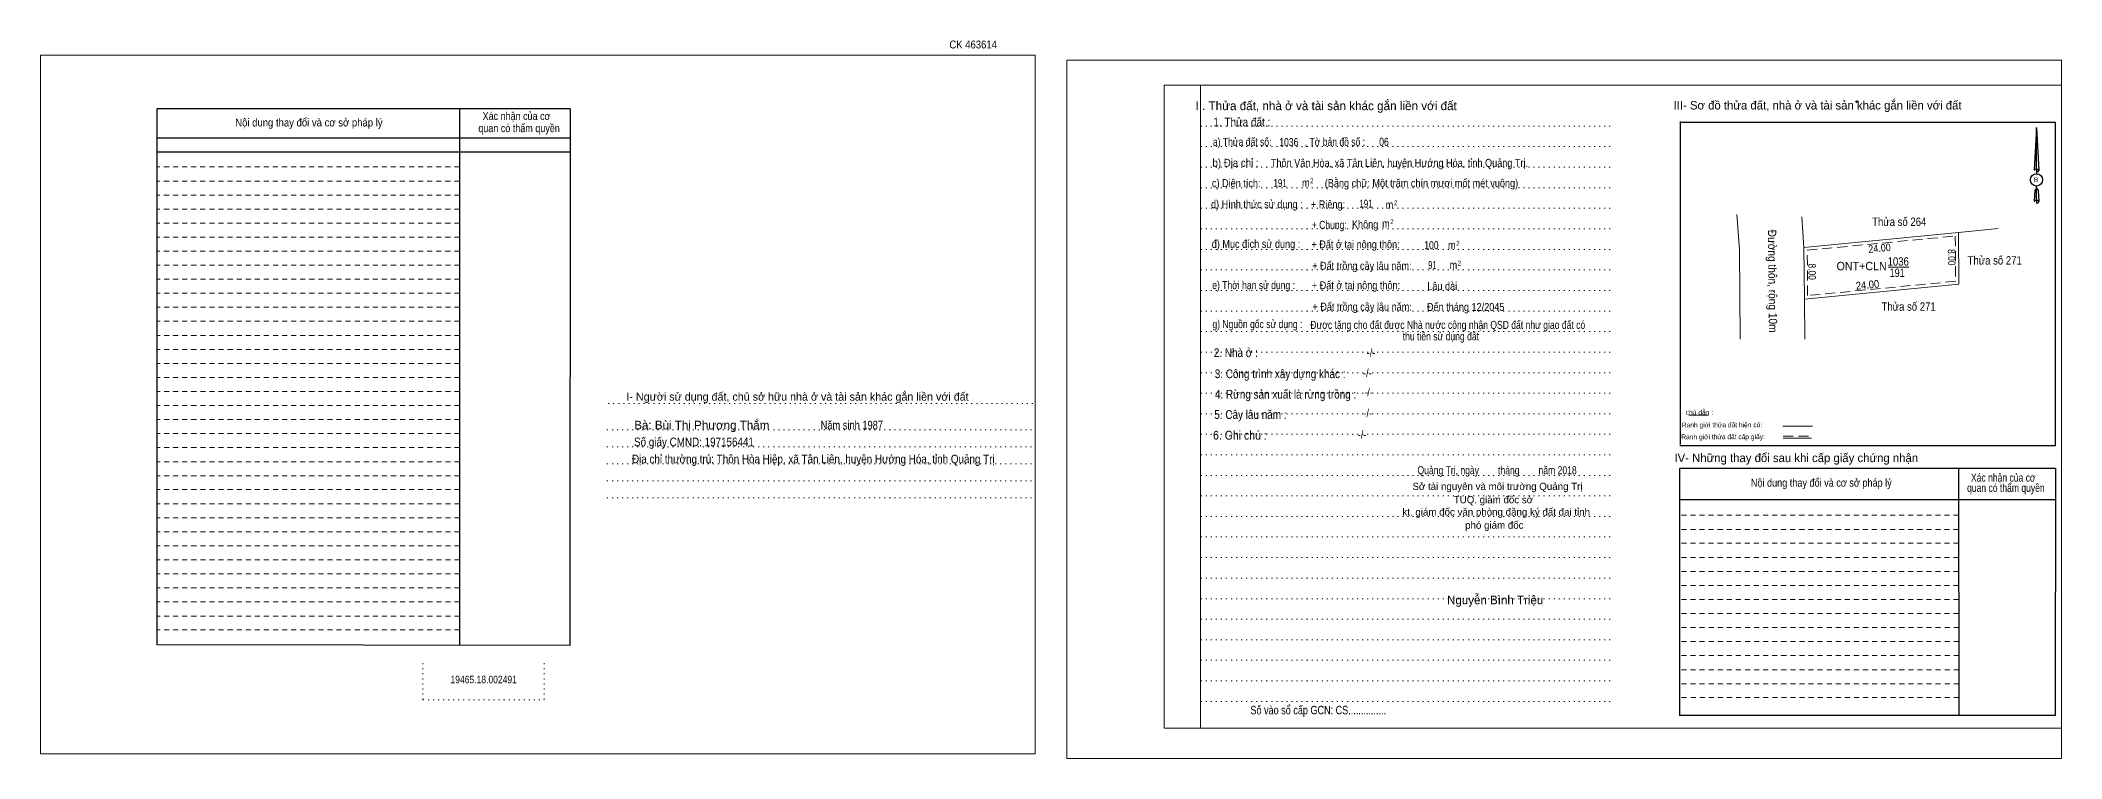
# Model space of a CAD drawing. Header units: metres. Extents: x 549166 to 549875, y 1838421 to 1838574.
# Drawn here: x 549562.4 to 549875.1, y 1838437.8 to 1838548.9 of the extents above; entities that cross this region are included whole.
import ezdxf
from ezdxf.enums import TextEntityAlignment as Align

# ---------------------------------------------------------------- set-up
doc = ezdxf.new("R2010")
doc.units = ezdxf.units.M
doc.header["$LTSCALE"] = 0.52
doc.header["$PDMODE"] = 32
doc.header["$PDSIZE"] = 0.26
for name, pattern in [('DOTTED', [1.5, 0.3, -1.2]), ('MEDIUM_DASHED', [4.5, 3, -1.5]), ('SHORT_DASHED', [2.7, 1.5, -1.2])]:
    doc.linetypes.add(name, pattern=pattern)
for name, color, linetype, lineweight in [('1', 7, 'Continuous', 13), ('10', 7, 'Continuous', 13), ('18', 7, 'Continuous', 25), ('2', 7, 'SHORT_DASHED', 13), ('28', 7, 'Continuous', 25), ('55', 7, 'Continuous', 13), ('8', 7, 'Continuous', 13)]:
    doc.layers.add(name, color=color, linetype=linetype, lineweight=lineweight)
for name, color, linetype in [('11', 7, 'Continuous'), ('13', 7, 'Continuous'), ('40', 7, 'Continuous'), ('9', 7, 'Continuous')]:
    doc.layers.add(name, color=color, linetype=linetype)

msp = doc.modelspace()

# ---------------------------------------------------------------- linework, layer by layer
at = {"layer": '1'}
for p, q in [((549736.23, 1838541.93), (549875.05, 1838541.93)), ((549736.23, 1838541.93), (549736.23, 1838442.55)), ((549875.05, 1838541.93), (549875.05, 1838441.71)), ((549736.23, 1838442.55), (549875.05, 1838442.55))]:
    msp.add_line(p, q, dxfattribs=at)
at = {"layer": '1', "linetype": 'DOTTED'}
for p, q in [((549741.85, 1838541.93), (549741.85, 1838442.55)), ((549741.85, 1838541.93), (549741.85, 1838442.55)), ((549741.89, 1838535.63), (549805.31, 1838535.63)), ((549741.89, 1838532.45), (549805.31, 1838532.45)), ((549741.89, 1838529.27), (549805.31, 1838529.27)), ((549741.89, 1838526.09), (549805.31, 1838526.09)), ((549741.89, 1838522.91), (549805.31, 1838522.91)), ((549741.89, 1838519.73), (549805.31, 1838519.73)), ((549741.89, 1838516.55), (549805.31, 1838516.55)), ((549741.89, 1838513.39), (549805.31, 1838513.39)), ((549741.89, 1838510.19), (549805.31, 1838510.19)), ((549741.89, 1838507.03), (549805.31, 1838507.03)), ((549741.89, 1838503.85), (549805.31, 1838503.85)), ((549741.89, 1838500.67), (549805.31, 1838500.67)), ((549741.89, 1838497.49), (549805.31, 1838497.49)), ((549741.89, 1838494.33), (549805.31, 1838494.33)), ((549650.23, 1838492.71), (549716.27, 1838492.71)), ((549741.89, 1838491.15), (549805.31, 1838491.15)), ((549650.03, 1838488.65), (549716.05, 1838488.65)), ((549741.89, 1838487.97), (549805.31, 1838487.97)), ((549650.03, 1838486.03), (549716.05, 1838486.03)), ((549741.89, 1838484.79), (549805.31, 1838484.79)), ((549650.03, 1838483.41), (549716.05, 1838483.41)), ((549741.89, 1838481.61), (549805.31, 1838481.61)), ((549650.03, 1838480.79), (549716.05, 1838480.79)), ((549741.89, 1838478.45), (549805.31, 1838478.45)), ((549650.03, 1838478.15), (549716.05, 1838478.15)), ((549741.89, 1838475.27), (549805.31, 1838475.27)), ((549741.89, 1838472.09), (549805.31, 1838472.09)), ((549741.89, 1838468.91), (549805.31, 1838468.91)), ((549741.89, 1838465.73), (549805.31, 1838465.73)), ((549741.89, 1838462.55), (549805.31, 1838462.55)), ((549741.89, 1838459.37), (549805.31, 1838459.37)), ((549741.89, 1838456.19), (549805.31, 1838456.19)), ((549621.57, 1838452.57), (549621.57, 1838446.93)), ((549640.31, 1838452.57), (549640.31, 1838446.93)), ((549741.89, 1838453.03), (549805.31, 1838453.03)), ((549741.89, 1838449.85), (549805.31, 1838449.85)), ((549621.57, 1838446.93), (549640.31, 1838446.93)), ((549741.89, 1838446.67), (549805.31, 1838446.67))]:
    msp.add_line(p, q, dxfattribs=at)
at = {"layer": '1'}
for points in [[(549562.39, 1838438.57), (549716.29, 1838438.57), (549716.29, 1838546.57), (549562.39, 1838546.57)], [(549562.39, 1838546.57), (549716.29, 1838546.57), (549716.29, 1838438.57), (549562.39, 1838438.57)], [(549562.39, 1838438.57), (549716.29, 1838438.57), (549716.29, 1838546.57), (549562.39, 1838546.57)], [(549721.15, 1838437.83), (549875.05, 1838437.83), (549875.05, 1838545.83), (549721.15, 1838545.83)], [(549741.85, 1838541.93), (549875.05, 1838541.93), (549875.05, 1838442.55), (549741.85, 1838442.55)]]:
    msp.add_lwpolyline(points, close=True, dxfattribs=at)
at = {"layer": '18'}
for p, q in [((549871.15, 1838535.39), (549871.51, 1838528.77)), ((549871.15, 1838535.39), (549871.51, 1838528.77)), ((549871.15, 1838535.39), (549871.51, 1838528.77)), ((549870.87, 1838529.81), (549870.81, 1838528.79)), ((549871.15, 1838528.99), (549871.15, 1838528.73)), ((549871.15, 1838528.73), (549871.15, 1838528.55)), ((549871.15, 1838528.55), (549871.15, 1838528.29)), ((549871.15, 1838528.55), (549871.15, 1838528.29)), ((549871.15, 1838528.55), (549871.15, 1838528.29)), ((549871.51, 1838528.77), (549871.51, 1838528.79)), ((549871.15, 1838526.05), (549871.15, 1838526.35)), ((549871.15, 1838526.05), (549871.15, 1838526.35)), ((549871.15, 1838526.05), (549871.15, 1838526.35)), ((549871.15, 1838526.05), (549871.43, 1838525.69)), ((549871.15, 1838526.05), (549871.43, 1838525.69)), ((549871.15, 1838526.05), (549871.43, 1838525.69)), ((549871.43, 1838525.69), (549871.51, 1838523.95)), ((549871.43, 1838525.69), (549871.51, 1838523.95)), ((549871.43, 1838525.69), (549871.51, 1838523.95)), ((549871.15, 1838524.17), (549871.15, 1838523.93)), ((549871.15, 1838523.93), (549871.15, 1838523.73)), ((549871.51, 1838523.95), (549871.51, 1838523.97))]:
    msp.add_line(p, q, dxfattribs=at)
for points in [[(549871.15, 1838528.99), (549871.15, 1838535.39), (549870.87, 1838529.81)], [(549871.15, 1838524.17), (549871.15, 1838526.05), (549870.91, 1838525.69), (549870.87, 1838524.99), (549870.81, 1838523.97)]]:
    msp.add_lwpolyline(points, dxfattribs=at)
for centre, start_param, end_param in [((549871.17, 1838528.75), 1.570796, 3.074452), ((549871.17, 1838528.75), 0.067141, 1.570796), ((549871.17, 1838528.75), 4.712389, 6.283185), ((549871.17, 1838523.94), 2.491069, 3.074278), ((549871.17, 1838523.94), 1.570796, 2.491069), ((549871.17, 1838523.94), 0.067141, 1.570796), ((549871.17, 1838523.94), 4.712389, 6.283185)]:
    msp.add_ellipse(centre, major_axis=(0.34, 0), ratio=0.655448, start_param=start_param, end_param=end_param, dxfattribs=at)
msp.add_ellipse((549871.17, 1838527.3), major_axis=(0, 0.943), ratio=0.983453, dxfattribs=at)
at = {"layer": '2', "linetype": 'Continuous', "lineweight": 25}
for p, q in [((549644.33, 1838538.29), (549580.39, 1838538.29)), ((549580.39, 1838538.29), (549580.39, 1838455.41)), ((549627.21, 1838538.29), (549627.23, 1838455.35)), ((549644.33, 1838533.77), (549580.47, 1838533.77)), ((549644.33, 1838531.61), (549580.47, 1838531.61))]:
    msp.add_line(p, q, dxfattribs=at)
at = {"layer": '2'}
for p, q in [((549627.21, 1838529.31), (549580.37, 1838529.31)), ((549627.21, 1838527.13), (549580.37, 1838527.13)), ((549627.21, 1838527.13), (549580.39, 1838527.13)), ((549627.21, 1838524.95), (549580.39, 1838524.95)), ((549627.21, 1838522.79), (549580.39, 1838522.79)), ((549627.21, 1838520.63), (549580.39, 1838520.63)), ((549627.21, 1838518.45), (549580.39, 1838518.45)), ((549627.21, 1838516.29), (549580.39, 1838516.29)), ((549627.23, 1838514.11), (549580.39, 1838514.11)), ((549627.23, 1838511.95), (549580.39, 1838511.95)), ((549627.23, 1838509.77), (549580.39, 1838509.77)), ((549627.23, 1838507.61), (549580.39, 1838507.61)), ((549627.23, 1838505.45), (549580.39, 1838505.45)), ((549627.23, 1838503.27), (549580.39, 1838503.27)), ((549627.23, 1838501.09), (549580.39, 1838501.09)), ((549627.23, 1838498.93), (549580.39, 1838498.93)), ((549627.23, 1838496.75), (549580.39, 1838496.75)), ((549627.23, 1838494.59), (549580.39, 1838494.59)), ((549627.23, 1838492.43), (549580.39, 1838492.43)), ((549627.23, 1838490.25), (549580.39, 1838490.25)), ((549627.23, 1838488.09), (549580.39, 1838488.09)), ((549627.23, 1838485.91), (549580.39, 1838485.91)), ((549627.23, 1838483.73), (549580.39, 1838483.73)), ((549627.23, 1838481.57), (549580.39, 1838481.57)), ((549627.23, 1838479.41), (549580.39, 1838479.41)), ((549627.23, 1838477.23), (549580.39, 1838477.23)), ((549627.23, 1838475.07), (549580.39, 1838475.07)), ((549627.23, 1838472.89), (549580.39, 1838472.89)), ((549859.13, 1838473.27), (549815.95, 1838473.27)), ((549627.23, 1838470.73), (549580.39, 1838470.73)), ((549859.13, 1838471.11), (549815.95, 1838471.11)), ((549627.23, 1838468.55), (549580.39, 1838468.55)), ((549627.23, 1838466.39), (549580.39, 1838466.39)), ((549859.13, 1838468.93), (549815.95, 1838468.93)), ((549859.13, 1838466.75), (549815.95, 1838466.75)), ((549627.23, 1838464.23), (549580.39, 1838464.23)), ((549859.13, 1838464.59), (549815.95, 1838464.59)), ((549627.23, 1838462.05), (549580.39, 1838462.05)), ((549627.23, 1838459.87), (549580.39, 1838459.87)), ((549859.13, 1838462.43), (549815.95, 1838462.43)), ((549859.13, 1838460.25), (549815.95, 1838460.25)), ((549627.23, 1838457.71), (549580.39, 1838457.71)), ((549859.15, 1838458.09), (549815.95, 1838458.09)), ((549859.15, 1838455.91), (549815.95, 1838455.91)), ((549859.15, 1838453.75), (549815.95, 1838453.75)), ((549859.15, 1838451.57), (549815.95, 1838451.57)), ((549859.15, 1838449.41), (549815.95, 1838449.41)), ((549859.17, 1838447.25), (549815.95, 1838447.25))]:
    msp.add_line(p, q, dxfattribs=at)
at = {"layer": '2', "linetype": 'Continuous', "lineweight": 25}
msp.add_lwpolyline([(549644.33, 1838538.29), (549644.31, 1838455.31), (549580.39, 1838455.41)], dxfattribs=at)
at = {"layer": '28'}
for p, q in [((549816.05, 1838536.35), (549816.05, 1838486.37)), ((549874.13, 1838486.19), (549815.99, 1838486.19)), ((549859.13, 1838482.67), (549859.17, 1838444.51)), ((549874.09, 1838482.67), (549874.07, 1838444.51)), ((549874.07, 1838477.83), (549815.95, 1838477.83)), ((549874.07, 1838444.51), (549815.95, 1838444.51))]:
    msp.add_line(p, q, dxfattribs=at)
at = {"layer": '28', "linetype": 'SHORT_DASHED', "lineweight": 13}
msp.add_line((549859.13, 1838475.45), (549815.95, 1838475.45), dxfattribs=at)
at = {"layer": '28'}
for points in [[(549874.13, 1838486.19), (549874.13, 1838536.17), (549815.99, 1838536.17)], [(549874.09, 1838482.67), (549815.95, 1838482.67), (549815.95, 1838444.51)]]:
    msp.add_lwpolyline(points, dxfattribs=at)
msp.add_point((549843.35, 1838539.41), dxfattribs=at)
at = {"layer": '55'}
for p, q in [((549817.41, 1838490.91), (549820.45, 1838490.95)), ((549831.95, 1838489.21), (549836.53, 1838489.21)), ((549831.99, 1838487.35), (549836.39, 1838487.35)), ((549831.99, 1838487.35), (549836.39, 1838487.35))]:
    msp.add_line(p, q, dxfattribs=at)
at = {"layer": '55', "linetype": 'MEDIUM_DASHED'}
msp.add_line((549831.99, 1838487.69), (549836.49, 1838487.69), dxfattribs=at)
at = {"layer": '8'}
for p, q in [((549825.21, 1838516.55), (549824.83, 1838521.97)), ((549835.2, 1838516.87), (549834.87, 1838521.61)), ((549835.2, 1838516.87), (549859.09, 1838519.18)), ((549859.09, 1838519.18), (549865.24, 1838519.77)), ((549859.09, 1838519.18), (549859.17, 1838511.18)), ((549825.34, 1838502.7), (549825.21, 1838516.55)), ((549835.28, 1838508.87), (549835.2, 1838516.87)), ((549848.2, 1838513.82), (549851.46, 1838513.82)), ((549835.28, 1838508.87), (549859.17, 1838511.18)), ((549835.33, 1838502.7), (549835.28, 1838508.87))]:
    msp.add_line(p, q, dxfattribs=at)
at = {"layer": '8', "linetype": 'MEDIUM_DASHED'}
msp.add_lwpolyline([(549858.6, 1838518.63), (549858.67, 1838511.63), (549835.77, 1838509.42), (549835.7, 1838516.42)], close=True, dxfattribs=at)

# ---------------------------------------------------------------- texts
at = {"layer": '10'}
for s, height, p in [('TUQ. giám đốc sở', 1.125, (549787.16, 1838477.3)), ('kt. giám đốc văn phòng đăng ký đất đai tỉnh', 1.125, (549787.59, 1838475.4)), ('phó giám đốc', 1.125, (549787.3, 1838473.36)), ('Nguyễn Bình Triệu', 1.335, (549787.43, 1838461.69))]:
    msp.add_text(s, height=height, dxfattribs=at).set_placement(p, align=Align.CENTER)
at = {"layer": '11', "width": 0.8}
msp.add_text('06', height=1.24, dxfattribs=at).set_placement((549770.23, 1838532.57), align=Align.CENTER)
at = {"layer": '13', "width": 0.8}
for s, p in [('Được tặng cho đất được Nhà nước công nhận QSD đất như giao đất có', (549780.1, 1838504.27)), ('thu tiền sử dụng đất', (549779.03, 1838502.5))]:
    msp.add_text(s, height=1.24, dxfattribs=at).set_placement(p, align=Align.CENTER)
at = {"layer": '18'}
for s, height, p in [('II. Thửa đất, nhà ở và tài sản khác gắn liền với đất', 1.35, (549761.29, 1838538.09)), ('Sở tài nguyên và môi trường Quảng Trị', 1.125, (549787.79, 1838479.35))]:
    msp.add_text(s, height=height, dxfattribs=at).set_placement(p, align=Align.CENTER)
for s, height, width, p in [('1. Thửa đất :', 1.35, 0.85, (549748.24, 1838535.57)), ('a) Thửa đất số:              , Tờ bản đồ số : ', 1.238, 0.8, (549755.72, 1838532.57)), ('1036', 1.24, 0.8, (549755.51, 1838532.53)), ('b) Địa chỉ : ', 1.238, 0.9, (549747.47, 1838529.33)), (' Thôn Vân Hòa, xã Tân Liên, huyện Hướng Hóa, tỉnh Quảng Trị.', 1.24, 0.85, (549772.43, 1838529.31)), ('c) Diện tích: ', 1.24, 0.85, (549747.57, 1838526.19)), ('191', 1.24, 0.75, (549754.17, 1838526.2)), (' m', 1.238, 0.85, (549757.95, 1838526.25)), ('2', 0.75, 0.75, (549759.06, 1838526.79)), ('(Bằng chữ: Một trăm chín mươi mốt mét vuông)', 1.24, 0.85, (549776.03, 1838526.19)), ('B', 0.75, 0.9, (549871.11, 1838526.96)), ('d) Hình thức sử dụng :', 1.238, 0.85, (549750.56, 1838522.93)), ('+ Riêng: ', 1.238, 0.85, (549761.77, 1838522.91)), ('191', 1.24, 0.75, (549767.45, 1838523.01)), (' m', 1.238, 0.85, (549770.89, 1838522.85)), ('2', 0.75, 0.75, (549772.03, 1838523.39)), ('       + Chung:', 1.238, 0.8, (549760.48, 1838519.73)), ('Không', 1.238, 0.85, (549767.31, 1838519.81)), (' m', 1.238, 0.85, (549770.33, 1838519.93)), ('2', 0.75, 0.75, (549771.46, 1838520.47)), ('đ) Mục đích sử dụng :', 1.238, 0.85, (549750.43, 1838516.79)), ('+ Đất ở tại nông thôn:', 1.24, 0.85, (549765.83, 1838516.72)), ('100', 1.24, 0.8, (549777.57, 1838516.59)), (' m', 1.238, 0.85, (549780.53, 1838516.61)), ('2', 0.75, 0.75, (549781.67, 1838517.13)), ('+ Đất trồng cây lâu năm:', 1.238, 0.85, (549766.81, 1838513.41)), ('91', 1.24, 0.7, (549777.71, 1838513.52)), (' m', 1.238, 0.85, (549780.77, 1838513.54)), ('2', 0.75, 0.75, (549781.91, 1838514.06)), ('e) Thời hạn sử dụng :', 1.238, 0.8, (549750.06, 1838510.41)), ('+ Đất ở tại nông thôn:', 1.24, 0.85, (549765.9, 1838510.39)), ('Lâu dài', 1.24, 0.85, (549779.24, 1838510.27)), ('+ Đất trồng cây lâu năm:', 1.238, 0.85, (549766.85, 1838507.08)), ('Đến tháng 12/2045', 1.24, 0.85, (549782.87, 1838507.04)), ('g) Nguồn gốc sử dụng :', 1.238, 0.8, (549750.65, 1838504.39)), ('2. Nhà ở :', 1.35, 0.85, (549747.31, 1838499.91)), ('3. Công trình xây dựng khác :', 1.35, 0.85, (549754.16, 1838496.65)), ('4. Rừng sản xuất là rừng trồng :', 1.35, 0.85, (549755.01, 1838493.49)), ('5. Cây lâu năm :', 1.35, 0.85, (549749.57, 1838490.35)), ('6. Ghi chú :', 1.35, 0.9, (549747.94, 1838487.15)), ('Quảng Trị, ngày        tháng        năm 2018', 1.24, 0.8, (549787.73, 1838481.79)), ('19465.18.002491', 1.16, 0.85, (549630.96, 1838449.47)), ('Số vào sổ cấp GCN: CS...............', 1.312, 0.8, (549760.06, 1838444.67))]:
    msp.add_text(s, height=height, dxfattribs=dict(at, width=width)).set_placement(p, align=Align.CENTER)
at = {"layer": '2'}
for s, width, p in [('Xác nhận của cơ', 0.85, (549636.04, 1838536.57)), ('Xác nhận của cơ', 0.85, (549636.04, 1838536.57)), ('Nội dung thay đổi và cơ sở pháp lý', 0.9, (549603.92, 1838535.57)), ('Nội dung thay đổi và cơ sở pháp lý', 0.9, (549603.92, 1838535.57)), (' quan có thẩm quyền', 0.85, (549636.24, 1838534.69)), (' quan có thẩm quyền', 0.85, (549636.24, 1838534.69))]:
    msp.add_text(s, height=1.223, dxfattribs=dict(at, width=width)).set_placement(p, align=Align.CENTER)
at = {"layer": '28'}
for s, height, p in [('III- Sơ đồ thửa đất, nhà ở và tài sản khác gắn liền với đất', 1.313, (549837.3, 1838538.19)), ('I- Người sử dụng đất, chủ sở hữu nhà ở và tài sản khác gắn liền với đất', 1.24, (549679.51, 1838493.17)), ('IV- Những thay đổi sau khi cấp giấy chứng nhận', 1.313, (549834.01, 1838483.67))]:
    msp.add_text(s, height=height, dxfattribs=at).set_placement(p, align=Align.CENTER)
for s, height, width, p in [('-/-', 1.238, 0.85, (549768.23, 1838499.97)), ('-/-', 1.238, 0.85, (549767.66, 1838496.85)), ('-/-', 1.238, 0.85, (549767.85, 1838493.87)), ('-/-', 1.238, 0.85, (549767.71, 1838490.63)), ('Năm sinh 1987', 1.34, 0.8, (549687.91, 1838488.72)), ('-/-', 1.238, 0.85, (549766.84, 1838487.31)), ('Địa chỉ thường trú: Thôn Hòa Hiệp, xã Tân Liên, huyện Hướng Hóa, tỉnh Quảng Trị', 1.34, 0.85, (549681.95, 1838483.48)), ('Số giấy CMND: 197156441', 1.34, 0.85, (549663.49, 1838486.12)), ('Xác nhận của cơ', 1.238, 0.8, (549866.03, 1838480.65)), ('Nội dung thay đổi và cơ sở pháp lý', 1.238, 0.85, (549837.88, 1838479.87)), (' quan có thẩm quyền', 1.238, 0.8, (549866.25, 1838479.07))]:
    msp.add_text(s, height=height, dxfattribs=dict(at, width=width)).set_placement(p, align=Align.CENTER)
at = {"layer": '40', "width": 0.9}
msp.add_text('CK 463614', height=1.22, dxfattribs=at).set_placement((549706.68, 1838547.63), align=Align.CENTER)
at = {"layer": '55'}
msp.add_text('chú dẫn :', height=0.747, rotation=359.974, dxfattribs=at).set_placement((549819.03, 1838491), align=Align.CENTER)
at = {"layer": '55', "width": 0.9}
for s, p in [('Ranh giới thửa đất cấp giấy:', (549822.69, 1838487.21)), ('Ranh giới thửa đất hiện có:', (549822.52, 1838489.05))]:
    msp.add_text(s, height=0.7468, rotation=0.135, dxfattribs=at).set_placement(p, align=Align.CENTER)
at = {"layer": '8'}
for s, height, rotation, width, p in [('Đường thôn, rộng 10m', 1.3, 270.557, 0.9, (549829.7, 1838511.65)), ('24.00', 1.15, 5.523, 0.9, (549846.94, 1838516.18)), ('8.00', 1.15, 270.573, 0.85, (549857.47, 1838515.33)), ('8.00', 1.15, 270.501, 0.85, (549835.89, 1838513.11)), ('24.00', 1.2, 5.521, 0.9, (549845.08, 1838510.49))]:
    msp.add_text(s, height=height, rotation=rotation, dxfattribs=dict(at, width=width)).set_placement(p, align=Align.CENTER)
for s, width, p in [('Thửa số 264', 0.85, (549849.94, 1838520.18)), ('ONT+CLN', 0.95, (549844.12, 1838513.33)), ('1036', 0.85, (549849.78, 1838514.04)), ('191', 0.8, (549849.62, 1838512.29)), ('Thửa số 271', 0.85, (549864.7, 1838514.21)), ('Thửa số 271', 0.85, (549851.39, 1838507.07))]:
    msp.add_text(s, height=1.3, dxfattribs=dict(at, width=width)).set_placement(p, align=Align.CENTER)
at = {"layer": '9'}
msp.add_text('Bà: Bùi Thị Phương Thắm', height=1.34, dxfattribs=at).set_placement((549664.7, 1838488.72), align=Align.CENTER)

doc.saveas('drawing.dxf')
